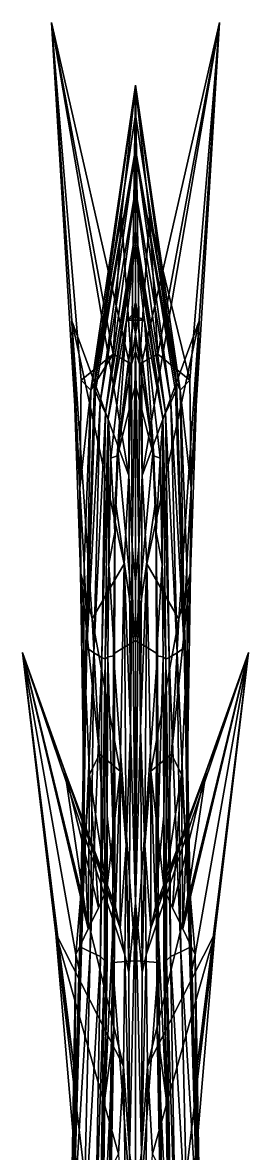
# Model space of a CAD drawing. Extents: x -76 to 76, y -20 to 79.
# Drawn here: x -1.86 to 1.87, y 60.14 to 78.83 of the extents above; entities that cross this region are included whole.
import ezdxf

# ---------------------------------------------------------------- set-up
doc = ezdxf.new("R2010")
doc.units = 0

msp = doc.modelspace()

# ---------------------------------------------------------------- linework, layer by layer
for points in [[(-0.107, 71.348, 4.151), (-0.102, 73.214, 4.157), (-1.388, 78.833, 6.297)], [(-0.102, 73.214, 4.157), (-0.368, 73.353, 3.91), (-1.388, 78.833, 6.297)], [(-1.051, 73.905, 5.219), (-1.388, 78.833, 6.297), (-0.92, 71.136, 3.931)], [(-1.051, 73.905, 5.219), (-0.107, 71.348, 4.151), (-1.388, 78.833, 6.297)], [(-0.368, 73.353, 3.91), (-0.896, 72.92, 3.972), (-1.388, 78.833, 6.297)], [(-1.388, 78.833, 6.297), (-0.896, 72.92, 3.972), (-0.92, 71.136, 3.931)], [(0.104, 73.214, 4.157), (1.391, 78.833, 6.297), (0.37, 73.353, 3.91)], [(0.104, 73.214, 4.157), (0.11, 71.348, 4.152), (1.391, 78.833, 6.297)], [(0.11, 71.348, 4.152), (1.053, 73.905, 5.218), (1.391, 78.833, 6.297)], [(1.391, 78.833, 6.297), (0.899, 72.92, 3.972), (0.37, 73.353, 3.91)], [(0.922, 71.136, 3.931), (0.899, 72.92, 3.972), (1.391, 78.833, 6.297)], [(1.053, 73.905, 5.218), (0.922, 71.136, 3.931), (1.391, 78.833, 6.297)], [(-0.228, 75.646, 3.911), (0.001, 77.801, 3.884), (-0.738, 72.754, 3.824)], [(0.001, 77.801, 3.884), (-0.674, 72.889, 3.663), (-0.738, 72.754, 3.824)], [(0.001, 77.801, 3.884), (0.001, 77.31, 3.651), (-0.674, 72.889, 3.663)], [(-0.228, 75.646, 3.911), (-0.065, 73.188, 4.07), (0.001, 77.801, 3.884)], [(-0.065, 73.188, 4.07), (0.001, 73.393, 4.046), (0.001, 77.801, 3.884)], [(0.001, 77.31, 3.651), (0.001, 77.801, 3.884), (0.676, 72.889, 3.663)], [(0.067, 73.188, 4.07), (0.231, 75.646, 3.911), (0.001, 77.801, 3.884)], [(0.231, 75.646, 3.911), (0.74, 72.754, 3.824), (0.001, 77.801, 3.884)], [(0.001, 73.393, 4.046), (0.067, 73.188, 4.07), (0.001, 77.801, 3.884)], [(0.74, 72.754, 3.824), (0.676, 72.889, 3.663), (0.001, 77.801, 3.884)], [(0.001, 77.31, 3.651), (-0.67, 72.866, 3.429), (-0.674, 72.889, 3.663)], [(0.001, 77.31, 3.651), (0.001, 76.74, 3.428), (-0.67, 72.866, 3.429)], [(0.001, 77.31, 3.651), (0.672, 72.866, 3.429), (0.001, 76.74, 3.428)], [(0.672, 72.866, 3.429), (0.001, 77.31, 3.651), (0.676, 72.889, 3.663)], [(0.001, 76.74, 3.428), (-0.66, 72.737, 3.186), (-0.67, 72.866, 3.429)], [(-0.582, 72.555, 3.001), (-0.66, 72.737, 3.186), (0.001, 76.74, 3.428)], [(0.001, 76.082, 3.205), (-0.582, 72.555, 3.001), (0.001, 76.74, 3.428)], [(0.001, 76.082, 3.205), (0.001, 76.74, 3.428), (0.585, 72.555, 3.001)], [(0.001, 76.74, 3.428), (0.663, 72.737, 3.186), (0.585, 72.555, 3.001)], [(0.672, 72.866, 3.429), (0.663, 72.737, 3.186), (0.001, 76.74, 3.428)], [(-0.582, 72.555, 3.001), (0.001, 76.082, 3.205), (-0.493, 72.384, 2.851)], [(0.001, 76.082, 3.205), (0.001, 75.386, 2.999), (-0.493, 72.384, 2.851)], [(0.001, 76.082, 3.205), (0.585, 72.555, 3.001), (0.495, 72.384, 2.851)], [(0.001, 75.386, 2.999), (0.001, 76.082, 3.205), (0.495, 72.384, 2.851)], [(-0.228, 75.646, 3.911), (-0.738, 72.754, 3.824), (-0.368, 73.353, 3.91)], [(-0.065, 73.188, 4.07), (-0.228, 75.646, 3.911), (-0.368, 73.353, 3.91)], [(0.231, 75.646, 3.911), (0.067, 73.188, 4.07), (0.37, 73.353, 3.91)], [(0.231, 75.646, 3.911), (0.37, 73.353, 3.91), (0.899, 72.92, 3.972)], [(0.74, 72.754, 3.824), (0.231, 75.646, 3.911), (0.899, 72.92, 3.972)], [(-0.449, 72.285, 2.712), (-0.493, 72.384, 2.851), (0.001, 75.386, 2.999)], [(0.001, 75.386, 2.999), (0.001, 75.181, 2.947), (-0.449, 72.285, 2.712)], [(0.001, 75.386, 2.999), (0.495, 72.384, 2.851), (0.452, 72.285, 2.712)], [(0.001, 75.181, 2.947), (0.001, 75.386, 2.999), (0.452, 72.285, 2.712)], [(0.001, 75.181, 2.947), (-0.145, 73.916, 2.789), (-0.449, 72.285, 2.712)], [(0.001, 75.181, 2.947), (0.148, 73.916, 2.789), (-0.145, 73.916, 2.789)], [(0.148, 73.916, 2.789), (0.001, 75.181, 2.947), (0.452, 72.285, 2.712)], [(0.001, 74.213, 2.777), (-0.284, 71.722, 2.609), (-0.302, 71.668, 2.75)], [(0.048, 74.005, 2.765), (0.001, 74.213, 2.777), (-0.302, 71.668, 2.75)], [(0.001, 74.213, 2.777), (0.001, 72.843, 2.639), (-0.284, 71.722, 2.609)], [(-0.046, 74.005, 2.765), (0.001, 74.213, 2.777), (0.048, 74.005, 2.765)], [(-0.046, 74.005, 2.765), (0.305, 71.668, 2.75), (0.001, 74.213, 2.777)], [(0.001, 72.843, 2.639), (0.001, 74.213, 2.777), (0.287, 71.722, 2.609)], [(0.305, 71.668, 2.75), (0.287, 71.722, 2.609), (0.001, 74.213, 2.777)], [(-0.107, 71.348, 4.151), (-1.051, 73.905, 5.219), (-0.186, 69.886, 4.144)], [(-1.051, 73.905, 5.219), (-0.92, 71.136, 3.931), (-0.909, 69.751, 3.929)], [(-1.051, 73.905, 5.219), (-0.713, 68.973, 4.135), (-0.186, 69.886, 4.144)], [(-0.713, 68.973, 4.135), (-1.051, 73.905, 5.219), (-0.909, 69.751, 3.929)], [(-0.449, 72.285, 2.712), (-0.145, 73.916, 2.789), (-0.407, 71.634, 2.635)], [(-0.302, 71.668, 2.75), (-0.407, 71.634, 2.635), (-0.145, 73.916, 2.789)], [(0.048, 74.005, 2.765), (-0.302, 71.668, 2.75), (-0.145, 73.916, 2.789)], [(0.148, 73.916, 2.789), (-0.046, 74.005, 2.765), (-0.145, 73.916, 2.789)], [(-0.046, 74.005, 2.765), (0.048, 74.005, 2.765), (-0.145, 73.916, 2.789)], [(-0.046, 74.005, 2.765), (0.148, 73.916, 2.789), (0.305, 71.668, 2.75)], [(0.11, 71.348, 4.152), (0.189, 69.886, 4.144), (1.053, 73.905, 5.218)], [(0.148, 73.916, 2.789), (0.452, 72.285, 2.712), (0.409, 71.634, 2.635)], [(0.148, 73.916, 2.789), (0.409, 71.634, 2.635), (0.305, 71.668, 2.75)], [(0.189, 69.886, 4.144), (0.715, 68.972, 4.136), (1.053, 73.905, 5.218)], [(1.053, 73.905, 5.218), (0.715, 68.972, 4.136), (0.911, 69.751, 3.929)], [(0.922, 71.136, 3.931), (1.053, 73.905, 5.218), (0.911, 69.751, 3.929)], [(-0.738, 72.754, 3.824), (-0.896, 72.92, 3.972), (-0.368, 73.353, 3.91)], [(-0.102, 73.214, 4.157), (-0.065, 73.188, 4.07), (-0.368, 73.353, 3.91)], [(-0.065, 73.188, 4.07), (-0.053, 70.176, 4.087), (0.001, 73.393, 4.046)], [(-0.053, 70.176, 4.087), (0.001, 69.59, 4.056), (0.001, 73.393, 4.046)], [(0.055, 70.176, 4.087), (0.067, 73.188, 4.07), (0.001, 73.393, 4.046)], [(0.001, 69.59, 4.056), (0.055, 70.176, 4.087), (0.001, 73.393, 4.046)], [(0.067, 73.188, 4.07), (0.104, 73.214, 4.157), (0.37, 73.353, 3.91)], [(-0.065, 73.188, 4.07), (-0.102, 73.214, 4.157), (-0.107, 71.348, 4.151)], [(-0.053, 70.176, 4.087), (-0.065, 73.188, 4.07), (-0.107, 71.348, 4.151)], [(0.055, 70.176, 4.087), (0.11, 71.348, 4.152), (0.067, 73.188, 4.07)], [(0.11, 71.348, 4.152), (0.104, 73.214, 4.157), (0.067, 73.188, 4.07)], [(-0.92, 71.136, 3.931), (-0.896, 72.92, 3.972), (-0.738, 72.754, 3.824)], [(0.74, 72.754, 3.824), (0.899, 72.92, 3.972), (0.922, 71.136, 3.931)], [(-0.849, 69.865, 3.738), (-0.92, 71.136, 3.931), (-0.738, 72.754, 3.824)], [(-0.849, 69.865, 3.738), (-0.738, 72.754, 3.824), (-0.805, 68.901, 3.517)], [(-0.817, 68.552, 3.239), (-0.805, 68.901, 3.517), (-0.67, 72.866, 3.429)], [(-0.817, 68.552, 3.239), (-0.67, 72.866, 3.429), (-0.66, 72.737, 3.186)], [(-0.805, 68.496, 2.974), (-0.817, 68.552, 3.239), (-0.66, 72.737, 3.186)], [(-0.805, 68.901, 3.517), (-0.674, 72.889, 3.663), (-0.67, 72.866, 3.429)], [(-0.738, 72.754, 3.824), (-0.674, 72.889, 3.663), (-0.805, 68.901, 3.517)], [(-0.805, 68.496, 2.974), (-0.66, 72.737, 3.186), (-0.582, 72.555, 3.001)], [(0.001, 72.843, 2.639), (0.001, 68.615, 2.384), (-0.284, 71.722, 2.609)], [(0.001, 68.615, 2.384), (0.001, 72.843, 2.639), (0.287, 71.722, 2.609)], [(0.585, 72.555, 3.001), (0.663, 72.737, 3.186), (0.807, 68.496, 2.974)], [(0.672, 72.866, 3.429), (0.82, 68.552, 3.239), (0.663, 72.737, 3.186)], [(0.82, 68.552, 3.239), (0.807, 68.496, 2.974), (0.663, 72.737, 3.186)], [(0.672, 72.866, 3.429), (0.676, 72.889, 3.663), (0.808, 68.901, 3.517)], [(0.82, 68.552, 3.239), (0.672, 72.866, 3.429), (0.808, 68.901, 3.517)], [(0.808, 68.901, 3.517), (0.676, 72.889, 3.663), (0.74, 72.754, 3.824)], [(0.851, 69.865, 3.738), (0.808, 68.901, 3.517), (0.74, 72.754, 3.824)], [(0.851, 69.865, 3.738), (0.74, 72.754, 3.824), (0.922, 71.136, 3.931)], [(-0.689, 68.411, 2.79), (-0.805, 68.496, 2.974), (-0.582, 72.555, 3.001)], [(-0.689, 68.411, 2.79), (-0.582, 72.555, 3.001), (-0.493, 72.384, 2.851)], [(0.585, 72.555, 3.001), (0.691, 68.411, 2.79), (0.495, 72.384, 2.851)], [(0.691, 68.411, 2.79), (0.585, 72.555, 3.001), (0.807, 68.496, 2.974)], [(-0.557, 68.336, 2.652), (-0.689, 68.411, 2.79), (-0.493, 72.384, 2.851)], [(-0.557, 68.336, 2.652), (-0.493, 72.384, 2.851), (-0.449, 72.285, 2.712)], [(0.452, 72.285, 2.712), (0.495, 72.384, 2.851), (0.559, 68.336, 2.652)], [(0.691, 68.411, 2.79), (0.559, 68.336, 2.652), (0.495, 72.384, 2.851)], [(-0.498, 68.31, 2.528), (-0.557, 68.336, 2.652), (-0.449, 72.285, 2.712)], [(-0.498, 68.31, 2.528), (-0.449, 72.285, 2.712), (-0.44, 69.882, 2.565)], [(-0.449, 72.285, 2.712), (-0.407, 71.634, 2.635), (-0.44, 69.882, 2.565)], [(0.409, 71.634, 2.635), (0.452, 72.285, 2.712), (0.442, 69.882, 2.565)], [(0.452, 72.285, 2.712), (0.5, 68.31, 2.528), (0.442, 69.882, 2.565)], [(0.5, 68.31, 2.528), (0.452, 72.285, 2.712), (0.559, 68.336, 2.652)], [(-0.338, 70.41, 2.684), (-0.44, 69.882, 2.565), (-0.407, 71.634, 2.635)], [(-0.302, 71.668, 2.75), (-0.338, 70.41, 2.684), (-0.407, 71.634, 2.635)], [(-0.333, 70.951, 2.569), (-0.338, 70.41, 2.684), (-0.284, 71.722, 2.609)], [(-0.338, 70.41, 2.684), (-0.302, 71.668, 2.75), (-0.284, 71.722, 2.609)], [(0.001, 68.615, 2.384), (-0.333, 70.951, 2.569), (-0.284, 71.722, 2.609)], [(0.336, 70.951, 2.569), (0.001, 68.615, 2.384), (0.287, 71.722, 2.609)], [(0.287, 71.722, 2.609), (0.305, 71.668, 2.75), (0.34, 70.41, 2.684)], [(0.336, 70.951, 2.569), (0.287, 71.722, 2.609), (0.34, 70.41, 2.684)], [(0.305, 71.668, 2.75), (0.409, 71.634, 2.635), (0.34, 70.41, 2.684)], [(0.409, 71.634, 2.635), (0.442, 69.882, 2.565), (0.34, 70.41, 2.684)], [(-0.107, 71.348, 4.151), (-0.186, 69.886, 4.144), (-0.08, 67.149, 4.062)], [(-0.053, 70.176, 4.087), (-0.107, 71.348, 4.151), (-0.08, 67.149, 4.062)], [(0.055, 70.176, 4.087), (0.082, 67.149, 4.062), (0.11, 71.348, 4.152)], [(0.082, 67.149, 4.062), (0.189, 69.886, 4.144), (0.11, 71.348, 4.152)], [(-0.849, 69.865, 3.738), (-0.865, 67.036, 3.671), (-0.92, 71.136, 3.931)], [(-0.865, 67.036, 3.671), (-0.909, 69.751, 3.929), (-0.92, 71.136, 3.931)], [(0.851, 69.865, 3.738), (0.922, 71.136, 3.931), (0.868, 67.036, 3.671)], [(0.922, 71.136, 3.931), (0.911, 69.751, 3.929), (0.868, 67.036, 3.671)], [(0.001, 68.615, 2.384), (-0.363, 68.395, 2.428), (-0.333, 70.951, 2.569)], [(-0.333, 70.951, 2.569), (-0.363, 68.395, 2.428), (-0.347, 68.366, 2.564)], [(-0.338, 70.41, 2.684), (-0.333, 70.951, 2.569), (-0.347, 68.366, 2.564)], [(0.366, 68.395, 2.428), (0.001, 68.615, 2.384), (0.336, 70.951, 2.569)], [(0.34, 70.41, 2.684), (0.349, 68.366, 2.564), (0.336, 70.951, 2.569)], [(0.349, 68.366, 2.564), (0.366, 68.395, 2.428), (0.336, 70.951, 2.569)], [(-0.338, 70.41, 2.684), (-0.347, 68.366, 2.564), (-0.44, 69.882, 2.565)], [(0.34, 70.41, 2.684), (0.442, 69.882, 2.565), (0.349, 68.366, 2.564)], [(-0.053, 70.176, 4.087), (-0.08, 67.149, 4.062), (0.001, 64.278, 4.051)], [(0.001, 69.59, 4.056), (-0.053, 70.176, 4.087), (0.001, 64.278, 4.051)], [(0.055, 70.176, 4.087), (0.001, 69.59, 4.056), (0.001, 64.278, 4.051)], [(0.082, 67.149, 4.062), (0.055, 70.176, 4.087), (0.001, 64.278, 4.051)], [(-0.835, 65.197, 3.691), (-0.757, 66.401, 3.806), (-0.909, 69.751, 3.929)], [(-0.592, 66.737, 3.994), (-0.713, 68.973, 4.135), (-0.909, 69.751, 3.929)], [(-0.865, 67.036, 3.671), (-0.835, 65.197, 3.691), (-0.909, 69.751, 3.929)], [(-0.757, 66.401, 3.806), (-0.592, 66.737, 3.994), (-0.909, 69.751, 3.929)], [(-0.849, 69.865, 3.738), (-0.805, 68.901, 3.517), (-0.865, 67.036, 3.671)], [(-0.252, 66.455, 4.023), (-0.186, 69.886, 4.144), (-0.713, 68.973, 4.135)], [(-0.458, 68.345, 2.48), (-0.498, 68.31, 2.528), (-0.44, 69.882, 2.565)], [(-0.347, 68.366, 2.564), (-0.458, 68.345, 2.48), (-0.44, 69.882, 2.565)], [(-0.252, 66.455, 4.023), (-0.155, 65.228, 4.022), (-0.186, 69.886, 4.144)], [(-0.155, 65.228, 4.022), (-0.08, 67.149, 4.062), (-0.186, 69.886, 4.144)], [(0.082, 67.149, 4.062), (0.157, 65.228, 4.022), (0.189, 69.886, 4.144)], [(0.157, 65.228, 4.022), (0.255, 66.455, 4.023), (0.189, 69.886, 4.144)], [(0.189, 69.886, 4.144), (0.255, 66.455, 4.023), (0.715, 68.972, 4.136)], [(0.442, 69.882, 2.565), (0.46, 68.345, 2.48), (0.349, 68.366, 2.564)], [(0.5, 68.31, 2.528), (0.46, 68.345, 2.48), (0.442, 69.882, 2.565)], [(0.594, 66.737, 3.994), (0.759, 66.401, 3.806), (0.911, 69.751, 3.929)], [(0.715, 68.972, 4.136), (0.594, 66.737, 3.994), (0.911, 69.751, 3.929)], [(0.759, 66.401, 3.806), (0.837, 65.197, 3.691), (0.911, 69.751, 3.929)], [(0.851, 69.865, 3.738), (0.868, 67.036, 3.671), (0.808, 68.901, 3.517)], [(0.837, 65.197, 3.691), (0.868, 67.036, 3.671), (0.911, 69.751, 3.929)], [(-0.805, 68.901, 3.517), (-0.817, 68.552, 3.239), (-0.875, 64.071, 3.459)], [(-0.805, 68.901, 3.517), (-0.875, 64.071, 3.459), (-0.865, 67.036, 3.671)], [(-0.592, 66.737, 3.994), (-0.252, 66.455, 4.023), (-0.713, 68.973, 4.135)], [(0.255, 66.455, 4.023), (0.594, 66.737, 3.994), (0.715, 68.972, 4.136)], [(0.82, 68.552, 3.239), (0.808, 68.901, 3.517), (0.877, 64.071, 3.459)], [(0.868, 67.036, 3.671), (0.877, 64.071, 3.459), (0.808, 68.901, 3.517)], [(0.001, 68.615, 2.384), (0.001, 63.319, 2.246), (-0.363, 68.395, 2.428)], [(0.001, 68.615, 2.384), (0.366, 68.395, 2.428), (0.001, 63.319, 2.246)], [(-0.817, 68.552, 3.239), (-0.917, 63.618, 3.171), (-0.875, 64.071, 3.459)], [(-0.817, 68.552, 3.239), (-0.805, 68.496, 2.974), (-0.917, 63.618, 3.171)], [(-0.805, 68.496, 2.974), (-0.902, 63.548, 2.885), (-0.917, 63.618, 3.171)], [(-0.805, 68.496, 2.974), (-0.689, 68.411, 2.79), (-0.902, 63.548, 2.885)], [(0.691, 68.411, 2.79), (0.807, 68.496, 2.974), (0.904, 63.548, 2.885)], [(0.82, 68.552, 3.239), (0.919, 63.618, 3.171), (0.807, 68.496, 2.974)], [(0.919, 63.618, 3.171), (0.904, 63.548, 2.885), (0.807, 68.496, 2.974)], [(0.919, 63.618, 3.171), (0.82, 68.552, 3.239), (0.877, 64.071, 3.459)], [(-1.313, 63.772, 5.951), (-1.864, 68.421, 7.482), (-1.016, 61.577, 3.936)], [(-0.195, 61.582, 4.198), (-0.175, 63.418, 4.051), (-1.864, 68.421, 7.482)], [(-1.168, 66.458, 5.664), (-0.78, 63.851, 3.76), (-1.864, 68.421, 7.482)], [(-0.254, 63.859, 3.98), (-1.168, 66.458, 5.664), (-1.864, 68.421, 7.482)], [(-1.864, 68.421, 7.482), (-0.987, 63.424, 3.786), (-1.016, 61.577, 3.936)], [(-1.313, 63.772, 5.951), (-0.195, 61.582, 4.198), (-1.864, 68.421, 7.482)], [(-0.78, 63.851, 3.76), (-0.987, 63.424, 3.786), (-1.864, 68.421, 7.482)], [(-0.175, 63.418, 4.051), (-0.254, 63.859, 3.98), (-1.864, 68.421, 7.482)], [(-0.689, 68.411, 2.79), (-0.749, 63.469, 2.691), (-0.902, 63.548, 2.885)], [(-0.689, 68.411, 2.79), (-0.557, 68.336, 2.652), (-0.749, 63.469, 2.691)], [(-0.557, 68.336, 2.652), (-0.579, 63.392, 2.553), (-0.749, 63.469, 2.691)], [(-0.557, 68.336, 2.652), (-0.498, 68.31, 2.528), (-0.579, 63.392, 2.553)], [(-0.498, 68.31, 2.528), (-0.51, 63.326, 2.435), (-0.579, 63.392, 2.553)], [(-0.51, 63.326, 2.435), (-0.498, 68.31, 2.528), (-0.465, 65.717, 2.433)], [(-0.498, 68.31, 2.528), (-0.458, 68.345, 2.48), (-0.465, 65.717, 2.433)], [(-0.341, 64.504, 2.48), (-0.465, 65.717, 2.433), (-0.458, 68.345, 2.48)], [(-0.347, 68.366, 2.564), (-0.341, 64.504, 2.48), (-0.458, 68.345, 2.48)], [(0.001, 63.319, 2.246), (-0.377, 63.293, 2.327), (-0.363, 68.395, 2.428)], [(-0.363, 68.395, 2.428), (-0.377, 63.293, 2.327), (-0.341, 64.504, 2.48)], [(-0.347, 68.366, 2.564), (-0.363, 68.395, 2.428), (-0.341, 64.504, 2.48)], [(0.366, 68.395, 2.428), (0.379, 63.293, 2.327), (0.001, 63.319, 2.246)], [(0.257, 63.859, 3.98), (0.177, 63.418, 4.051), (1.867, 68.421, 7.482)], [(0.177, 63.418, 4.051), (0.197, 61.581, 4.195), (1.867, 68.421, 7.482)], [(0.197, 61.581, 4.195), (1.315, 63.772, 5.951), (1.867, 68.421, 7.482)], [(1.17, 66.458, 5.664), (0.257, 63.859, 3.98), (1.867, 68.421, 7.482)], [(0.349, 68.366, 2.564), (0.343, 64.504, 2.48), (0.366, 68.395, 2.428)], [(0.343, 64.504, 2.48), (0.379, 63.293, 2.327), (0.366, 68.395, 2.428)], [(0.349, 68.366, 2.564), (0.46, 68.345, 2.48), (0.343, 64.504, 2.48)], [(0.46, 68.345, 2.48), (0.467, 65.717, 2.433), (0.343, 64.504, 2.48)], [(0.46, 68.345, 2.48), (0.5, 68.31, 2.528), (0.467, 65.717, 2.433)], [(0.5, 68.31, 2.528), (0.512, 63.326, 2.435), (0.467, 65.717, 2.433)], [(0.5, 68.31, 2.528), (0.559, 68.336, 2.652), (0.581, 63.392, 2.553)], [(0.512, 63.326, 2.435), (0.5, 68.31, 2.528), (0.581, 63.392, 2.553)], [(0.691, 68.411, 2.79), (0.751, 63.469, 2.691), (0.559, 68.336, 2.652)], [(0.751, 63.469, 2.691), (0.581, 63.392, 2.553), (0.559, 68.336, 2.652)], [(0.751, 63.469, 2.691), (0.691, 68.411, 2.79), (0.904, 63.548, 2.885)], [(1.17, 66.458, 5.664), (1.867, 68.421, 7.482), (0.782, 63.851, 3.76)], [(1.867, 68.421, 7.482), (0.989, 63.424, 3.786), (0.782, 63.851, 3.76)], [(1.018, 61.577, 3.936), (0.989, 63.424, 3.786), (1.867, 68.421, 7.482)], [(1.315, 63.772, 5.951), (1.018, 61.577, 3.936), (1.867, 68.421, 7.482)], [(-0.155, 65.228, 4.022), (-0.107, 63.127, 4.097), (-0.08, 67.149, 4.062)], [(-0.107, 63.127, 4.097), (0.001, 64.278, 4.051), (-0.08, 67.149, 4.062)], [(0.082, 67.149, 4.062), (0.001, 64.278, 4.051), (0.109, 63.127, 4.097)], [(0.157, 65.228, 4.022), (0.082, 67.149, 4.062), (0.109, 63.127, 4.097)], [(-0.835, 65.197, 3.691), (-0.865, 67.036, 3.671), (-0.875, 64.071, 3.459)], [(0.868, 67.036, 3.671), (0.837, 65.197, 3.691), (0.877, 64.071, 3.459)], [(-0.592, 66.737, 3.994), (-0.757, 66.401, 3.806), (-0.471, 64.506, 3.846)], [(-0.252, 66.455, 4.023), (-0.592, 66.737, 3.994), (-0.471, 64.506, 3.846)], [(0.594, 66.737, 3.994), (0.255, 66.455, 4.023), (0.474, 64.506, 3.846)], [(0.594, 66.737, 3.994), (0.474, 64.506, 3.846), (0.759, 66.401, 3.806)], [(-0.254, 63.859, 3.98), (-0.331, 64.216, 3.919), (-1.168, 66.458, 5.664)], [(-1.168, 66.458, 5.664), (-0.471, 64.506, 3.846), (-0.612, 64.2, 3.754)], [(-0.331, 64.216, 3.919), (-0.471, 64.506, 3.846), (-1.168, 66.458, 5.664)], [(-0.78, 63.851, 3.76), (-1.168, 66.458, 5.664), (-0.612, 64.2, 3.754)], [(-0.835, 65.197, 3.691), (-0.78, 63.851, 3.76), (-0.757, 66.401, 3.806)], [(-0.78, 63.851, 3.76), (-0.612, 64.2, 3.754), (-0.757, 66.401, 3.806)], [(-0.757, 66.401, 3.806), (-0.612, 64.2, 3.754), (-0.471, 64.506, 3.846)], [(-0.331, 64.216, 3.919), (-0.252, 66.455, 4.023), (-0.471, 64.506, 3.846)], [(-0.252, 66.455, 4.023), (-0.331, 64.216, 3.919), (-0.254, 63.859, 3.98)], [(-0.155, 65.228, 4.022), (-0.252, 66.455, 4.023), (-0.254, 63.859, 3.98)], [(0.157, 65.228, 4.022), (0.257, 63.859, 3.98), (0.255, 66.455, 4.023)], [(0.255, 66.455, 4.023), (0.333, 64.215, 3.919), (0.474, 64.506, 3.846)], [(0.257, 63.859, 3.98), (0.333, 64.215, 3.919), (0.255, 66.455, 4.023)], [(0.257, 63.859, 3.98), (1.17, 66.458, 5.664), (0.333, 64.215, 3.919)], [(1.17, 66.458, 5.664), (0.474, 64.506, 3.846), (0.333, 64.215, 3.919)], [(0.474, 64.506, 3.846), (1.17, 66.458, 5.664), (0.614, 64.2, 3.754)], [(0.474, 64.506, 3.846), (0.614, 64.2, 3.754), (0.759, 66.401, 3.806)], [(1.17, 66.458, 5.664), (0.782, 63.851, 3.76), (0.614, 64.2, 3.754)], [(0.759, 66.401, 3.806), (0.614, 64.2, 3.754), (0.782, 63.851, 3.76)], [(0.837, 65.197, 3.691), (0.759, 66.401, 3.806), (0.782, 63.851, 3.76)], [(-0.469, 63.307, 2.383), (-0.51, 63.326, 2.435), (-0.465, 65.717, 2.433)], [(-0.465, 65.717, 2.433), (-0.504, 61.051, 2.473), (-0.469, 63.307, 2.383)], [(-0.504, 61.051, 2.473), (-0.465, 65.717, 2.433), (-0.341, 64.504, 2.48)], [(0.467, 65.717, 2.433), (0.506, 61.051, 2.473), (0.343, 64.504, 2.48)], [(0.471, 63.307, 2.383), (0.506, 61.051, 2.473), (0.467, 65.717, 2.433)], [(0.512, 63.326, 2.435), (0.471, 63.307, 2.383), (0.467, 65.717, 2.433)], [(-0.835, 65.197, 3.691), (-0.917, 63.12, 3.67), (-0.987, 63.424, 3.786)], [(-0.78, 63.851, 3.76), (-0.835, 65.197, 3.691), (-0.987, 63.424, 3.786)], [(-0.917, 63.12, 3.67), (-0.835, 65.197, 3.691), (-0.875, 64.071, 3.459)], [(-0.155, 65.228, 4.022), (-0.254, 63.859, 3.98), (-0.175, 63.418, 4.051)], [(-0.107, 63.127, 4.097), (-0.155, 65.228, 4.022), (-0.175, 63.418, 4.051)], [(0.157, 65.228, 4.022), (0.109, 63.127, 4.097), (0.177, 63.418, 4.051)], [(0.257, 63.859, 3.98), (0.157, 65.228, 4.022), (0.177, 63.418, 4.051)], [(0.837, 65.197, 3.691), (0.782, 63.851, 3.76), (0.989, 63.424, 3.786)], [(0.837, 65.197, 3.691), (0.919, 63.12, 3.67), (0.877, 64.071, 3.459)], [(0.919, 63.12, 3.67), (0.837, 65.197, 3.691), (0.989, 63.424, 3.786)], [(-0.359, 62.175, 2.497), (-0.504, 61.051, 2.473), (-0.341, 64.504, 2.48)], [(-0.377, 63.293, 2.327), (-0.359, 62.175, 2.497), (-0.341, 64.504, 2.48)], [(0.361, 62.174, 2.497), (0.379, 63.293, 2.327), (0.343, 64.504, 2.48)], [(0.506, 61.051, 2.473), (0.361, 62.174, 2.497), (0.343, 64.504, 2.48)], [(-0.107, 63.127, 4.097), (-0.097, 60.146, 4.325), (0.001, 64.278, 4.051)], [(-0.097, 60.146, 4.325), (0.001, 59.425, 4.387), (0.001, 64.278, 4.051)], [(0.099, 60.146, 4.325), (0.109, 63.127, 4.097), (0.001, 64.278, 4.051)], [(0.001, 59.425, 4.387), (0.099, 60.146, 4.325), (0.001, 64.278, 4.051)], [(-1.024, 59.014, 3.684), (-0.875, 64.071, 3.459), (-0.917, 63.618, 3.171)], [(-0.917, 63.12, 3.67), (-0.875, 64.071, 3.459), (-1.024, 59.014, 3.684)], [(0.919, 63.618, 3.171), (0.877, 64.071, 3.459), (1.026, 59.014, 3.684)], [(1.026, 59.014, 3.684), (0.877, 64.071, 3.459), (0.919, 63.12, 3.67)], [(-0.195, 61.582, 4.198), (-1.313, 63.772, 5.951), (-0.278, 60.129, 4.318)], [(-1.313, 63.772, 5.951), (-0.762, 59.136, 4.419), (-0.278, 60.129, 4.318)], [(-1.313, 63.772, 5.951), (-1.016, 61.577, 3.936), (-1.003, 60.118, 4.091)], [(-0.762, 59.136, 4.419), (-1.313, 63.772, 5.951), (-1.003, 60.118, 4.091)], [(0.197, 61.581, 4.195), (0.28, 60.129, 4.318), (1.315, 63.772, 5.951)], [(0.28, 60.129, 4.318), (0.764, 59.136, 4.419), (1.315, 63.772, 5.951)], [(1.315, 63.772, 5.951), (0.764, 59.136, 4.419), (1.005, 60.118, 4.091)], [(1.018, 61.577, 3.936), (1.315, 63.772, 5.951), (1.005, 60.118, 4.091)], [(-1.07, 58.597, 3.4), (-1.024, 59.014, 3.684), (-0.917, 63.618, 3.171)], [(-1.07, 58.597, 3.4), (-0.917, 63.618, 3.171), (-0.902, 63.548, 2.885)], [(0.919, 63.618, 3.171), (1.072, 58.597, 3.4), (0.904, 63.548, 2.885)], [(1.072, 58.597, 3.4), (0.919, 63.618, 3.171), (1.026, 59.014, 3.684)], [(-1.05, 58.528, 3.1), (-1.07, 58.597, 3.4), (-0.902, 63.548, 2.885)], [(-1.05, 58.528, 3.1), (-0.902, 63.548, 2.885), (-0.749, 63.469, 2.691)], [(-0.866, 58.463, 2.898), (-1.05, 58.528, 3.1), (-0.749, 63.469, 2.691)], [(-1.012, 60.123, 3.843), (-1.016, 61.577, 3.936), (-0.987, 63.424, 3.786)], [(-0.917, 63.12, 3.67), (-1.012, 60.123, 3.843), (-0.987, 63.424, 3.786)], [(-0.866, 58.463, 2.898), (-0.749, 63.469, 2.691), (-0.579, 63.392, 2.553)], [(-0.664, 58.401, 2.756), (-0.866, 58.463, 2.898), (-0.579, 63.392, 2.553)], [(-0.664, 58.401, 2.756), (-0.579, 63.392, 2.553), (-0.51, 63.326, 2.435)], [(-0.195, 61.582, 4.198), (-0.097, 60.146, 4.325), (-0.175, 63.418, 4.051)], [(-0.097, 60.146, 4.325), (-0.107, 63.127, 4.097), (-0.175, 63.418, 4.051)], [(0.099, 60.146, 4.325), (0.197, 61.581, 4.195), (0.177, 63.418, 4.051)], [(0.109, 63.127, 4.097), (0.099, 60.146, 4.325), (0.177, 63.418, 4.051)], [(0.512, 63.326, 2.435), (0.581, 63.392, 2.553), (0.666, 58.401, 2.756)], [(0.751, 63.469, 2.691), (0.868, 58.463, 2.898), (0.581, 63.392, 2.553)], [(0.868, 58.463, 2.898), (0.666, 58.401, 2.756), (0.581, 63.392, 2.553)], [(0.751, 63.469, 2.691), (0.904, 63.548, 2.885), (1.052, 58.527, 3.1)], [(0.868, 58.463, 2.898), (0.751, 63.469, 2.691), (1.052, 58.527, 3.1)], [(1.072, 58.597, 3.4), (1.052, 58.527, 3.1), (0.904, 63.548, 2.885)], [(1.014, 60.123, 3.843), (0.919, 63.12, 3.67), (0.989, 63.424, 3.786)], [(1.018, 61.577, 3.936), (1.014, 60.123, 3.843), (0.989, 63.424, 3.786)], [(-0.589, 58.34, 2.636), (-0.664, 58.401, 2.756), (-0.51, 63.326, 2.435)], [(-0.589, 58.34, 2.636), (-0.51, 63.326, 2.435), (-0.469, 63.307, 2.383)], [(-0.504, 61.051, 2.473), (-0.589, 58.34, 2.636), (-0.469, 63.307, 2.383)], [(-0.377, 63.293, 2.327), (-0.451, 58.285, 2.526), (-0.359, 62.175, 2.497)], [(0.001, 58.248, 2.43), (-0.451, 58.285, 2.526), (-0.377, 63.293, 2.327)], [(0.001, 63.319, 2.246), (0.001, 58.248, 2.43), (-0.377, 63.293, 2.327)], [(0.001, 58.248, 2.43), (0.001, 63.319, 2.246), (0.379, 63.293, 2.327)], [(0.453, 58.285, 2.526), (0.001, 58.248, 2.43), (0.379, 63.293, 2.327)], [(0.379, 63.293, 2.327), (0.361, 62.174, 2.497), (0.453, 58.285, 2.526)], [(0.512, 63.326, 2.435), (0.591, 58.34, 2.636), (0.471, 63.307, 2.383)], [(0.591, 58.34, 2.636), (0.506, 61.051, 2.473), (0.471, 63.307, 2.383)], [(0.591, 58.34, 2.636), (0.512, 63.326, 2.435), (0.666, 58.401, 2.756)], [(-1.012, 60.123, 3.843), (-0.917, 63.12, 3.67), (-1.024, 59.014, 3.684)], [(1.014, 60.123, 3.843), (1.026, 59.014, 3.684), (0.919, 63.12, 3.67)], [(-0.359, 62.175, 2.497), (-0.431, 58.305, 2.662), (-0.545, 58.312, 2.582)], [(-0.504, 61.051, 2.473), (-0.359, 62.175, 2.497), (-0.545, 58.312, 2.582)], [(-0.451, 58.285, 2.526), (-0.431, 58.305, 2.662), (-0.359, 62.175, 2.497)], [(0.506, 61.051, 2.473), (0.547, 58.312, 2.582), (0.361, 62.174, 2.497)], [(0.361, 62.174, 2.497), (0.433, 58.305, 2.662), (0.453, 58.285, 2.526)], [(0.547, 58.312, 2.582), (0.433, 58.305, 2.662), (0.361, 62.174, 2.497)], [(-1.012, 60.123, 3.843), (-1.088, 57.236, 4.103), (-1.016, 61.577, 3.936)], [(-1.088, 57.236, 4.103), (-1.003, 60.118, 4.091), (-1.016, 61.577, 3.936)], [(-0.195, 61.582, 4.198), (-0.278, 60.129, 4.318), (-0.129, 57.281, 4.574)], [(-0.097, 60.146, 4.325), (-0.195, 61.582, 4.198), (-0.129, 57.281, 4.574)], [(0.099, 60.146, 4.325), (0.131, 57.281, 4.574), (0.197, 61.581, 4.195)], [(0.131, 57.281, 4.574), (0.28, 60.129, 4.318), (0.197, 61.581, 4.195)], [(1.018, 61.577, 3.936), (1.005, 60.118, 4.091), (1.09, 57.236, 4.103)], [(1.014, 60.123, 3.843), (1.018, 61.577, 3.936), (1.09, 57.236, 4.103)], [(-0.545, 58.312, 2.582), (-0.589, 58.34, 2.636), (-0.504, 61.051, 2.473)], [(0.591, 58.34, 2.636), (0.547, 58.312, 2.582), (0.506, 61.051, 2.473)], [(-0.097, 60.146, 4.325), (-0.129, 57.281, 4.574), (0.001, 54.281, 4.906)], [(0.001, 59.425, 4.387), (-0.097, 60.146, 4.325), (0.001, 54.281, 4.906)], [(0.099, 60.146, 4.325), (0.001, 59.425, 4.387), (0.001, 54.281, 4.906)], [(0.131, 57.281, 4.574), (0.099, 60.146, 4.325), (0.001, 54.281, 4.906)]]:
    msp.add_3dface(points)

doc.saveas('drawing.dxf')
